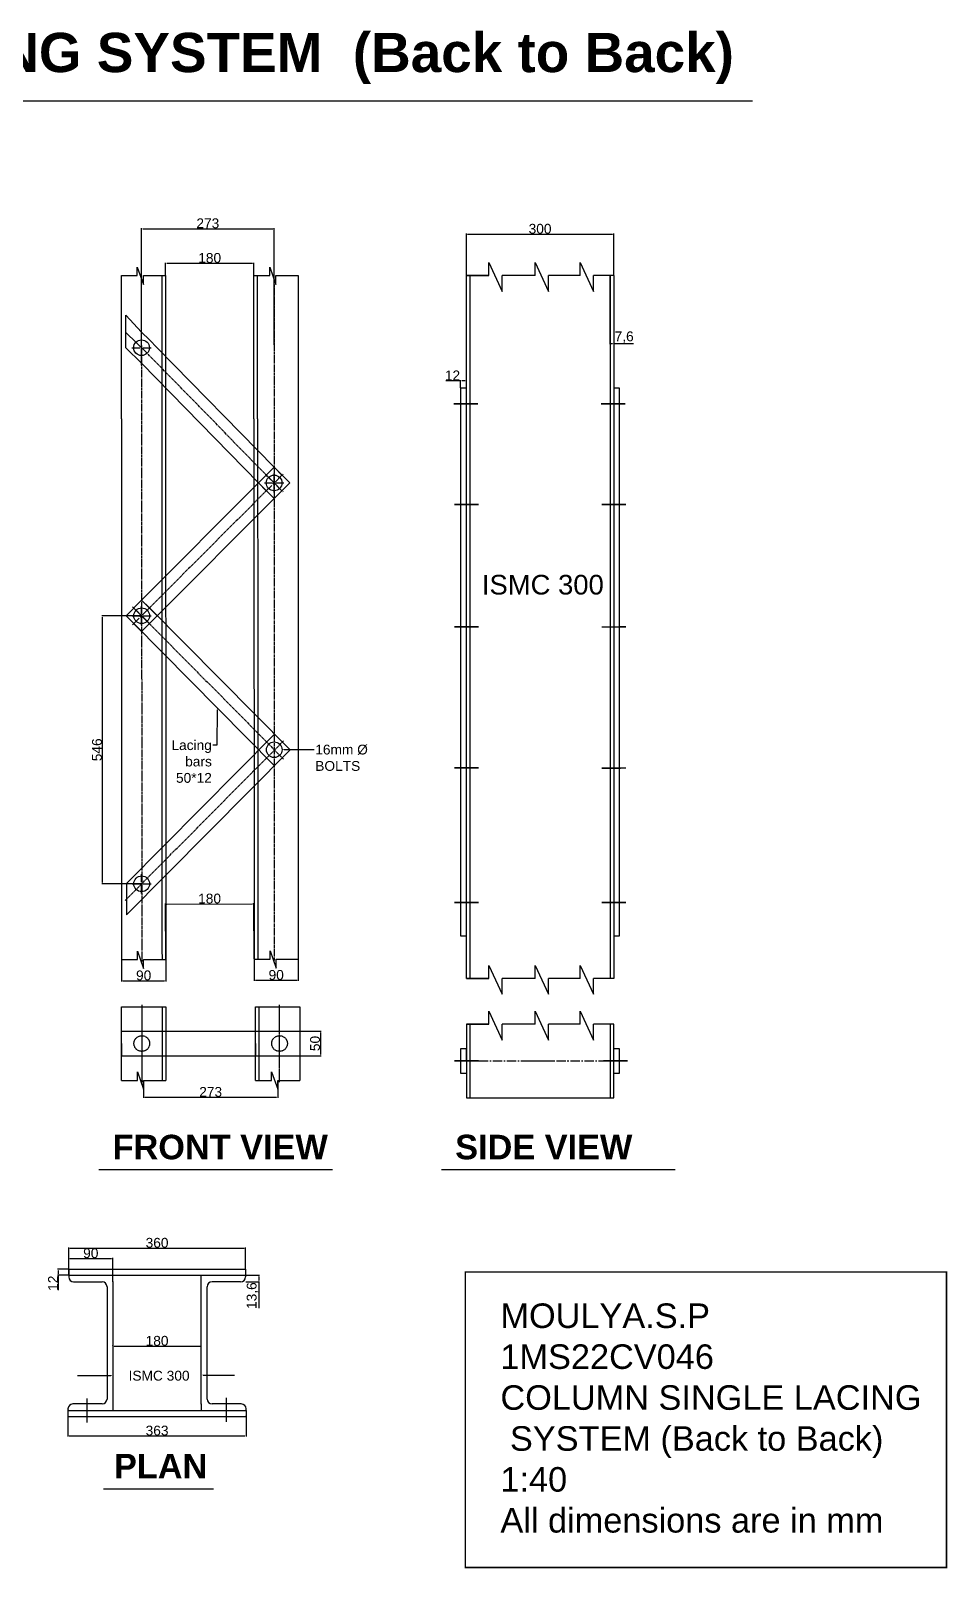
# Model space of a CAD drawing. Header units: millimetres. Extents: x 8616 to 52725, y 6697 to 10698.
# Drawn here: x 30218 to 32084, y 7444 to 10576 of the extents above; entities that cross this region are included whole.
import ezdxf
from ezdxf import colors
from ezdxf.entities.mleader import LeaderData, LeaderLine
from ezdxf.math import Vec2, Vec3

# ---------------------------------------------------------------- set-up
doc = ezdxf.new("R2010")
doc.units = ezdxf.units.MM
doc.linetypes.add('ACAD_ISO02W100', pattern=[15, 12, -3])
doc.linetypes.add('CENTER2', pattern=[28.575, 19.05, -3.175, 3.175, -3.175])
doc.layers.add('BEAM', color=255, linetype='Continuous')
doc.styles.get("Standard").update_dxf_attribs({"font": 'arial.ttf'})
doc.dimstyles.new('ISO-25', dxfattribs={"dimtxt": 20, "dimasz": 2.5, "dimexe": 1.25, "dimexo": 0.625, "dimtad": 1, "dimtxsty": 'Standard', "dimcen": 2.5, "dimadec": 0, "dimazin": 0, "dimtfac": 1, "dimtmove": 0, "dimatfit": 3, "dimfxl": 1, "dimarcsym": 0})

# ---------------------------------------------------------------- blocks, each defined once
blk = doc.blocks.new('*D136')
at = {"color": 0, "lineweight": -2, "ltscale": 0.2, "transparency": 16777216}
for p, q in [((30294.8, 8042), (30294.8, 8076.4)), ((30297.3, 8075.2), (30382.3, 8075.2)), ((30384.8, 8042), (30384.8, 8076.4))]:
    blk.add_line(p, q, dxfattribs=at)
at = {"color": 0, "ltscale": 0.2, "transparency": 16777216}
for points in [[(30297.3, 8075.6), (30297.3, 8074.8), (30294.8, 8075.2)], [(30382.3, 8075.6), (30382.3, 8074.8), (30384.8, 8075.2)]]:
    blk.add_solid(points, dxfattribs=at)
at = {"layer": 'Defpoints', "color": 0, "ltscale": 0.2, "transparency": 16777216}
for p in [(30384.8, 8075.2), (30294.8, 8041.4), (30384.8, 8041.4)]:
    blk.add_point(p, dxfattribs=at)
at = {"color": 0, "ltscale": 0.2, "transparency": 16777216, "insert": (30339.8, 8086), "char_height": 20, "attachment_point": 5}
blk.add_mtext('90', dxfattribs=at)
blk = doc.blocks.new('*D137')
at = {"color": 0, "lineweight": -2, "ltscale": 0.2, "transparency": 16777216}
for p, q in [((30384.8, 7897.2), (30384.8, 7897.9)), ((30387.3, 7896.6), (30562.3, 7896.6)), ((30564.8, 7897.2), (30564.8, 7897.9))]:
    blk.add_line(p, q, dxfattribs=at)
at = {"color": 0, "ltscale": 0.2, "transparency": 16777216}
for points in [[(30387.3, 7897), (30387.3, 7896.2), (30384.8, 7896.6)], [(30562.3, 7897), (30562.3, 7896.2), (30564.8, 7896.6)]]:
    blk.add_solid(points, dxfattribs=at)
at = {"layer": 'Defpoints', "color": 0, "ltscale": 0.2, "transparency": 16777216}
for p in [(30384.8, 7896.6), (30564.8, 7896.6), (30564.8, 7896.6)]:
    blk.add_point(p, dxfattribs=at)
at = {"color": 0, "ltscale": 0.2, "transparency": 16777216, "insert": (30474.8, 7907.5), "char_height": 20, "attachment_point": 5}
blk.add_mtext('180', dxfattribs=at)
blk = doc.blocks.new('*D134')
at = {"color": 0, "lineweight": -2, "ltscale": 0.2, "transparency": 16777216}
for p, q in [((30294.2, 8053.4), (30272.3, 8053.4)), ((30273.6, 8050.9), (30273.6, 8043.9)), ((30294.2, 8041.4), (30272.3, 8041.4)), ((30273.6, 8041.4), (30273.6, 8011.1))]:
    blk.add_line(p, q, dxfattribs=at)
at = {"color": 0, "ltscale": 0.2, "transparency": 16777216}
for points in [[(30273.1, 8050.9), (30274, 8050.9), (30273.6, 8053.4)], [(30273.1, 8043.9), (30274, 8043.9), (30273.6, 8041.4)]]:
    blk.add_solid(points, dxfattribs=at)
at = {"layer": 'Defpoints', "color": 0, "ltscale": 0.2, "transparency": 16777216}
for p in [(30294.8, 8053.4), (30273.6, 8041.4), (30294.8, 8041.4)]:
    blk.add_point(p, dxfattribs=at)
at = {"color": 0, "ltscale": 0.2, "transparency": 16777216, "insert": (30262.9, 8025), "char_height": 20, "attachment_point": 5, "rotation": 90}
blk.add_mtext('12', dxfattribs=at)
blk = doc.blocks.new('*D135')
at = {"color": 0, "lineweight": -2, "ltscale": 0.2, "transparency": 16777216}
for p, q in [((30655.5, 8041.4), (30683.2, 8041.4)), ((30655.5, 8027.8), (30683.2, 8027.8)), ((30682, 8038.9), (30682, 8030.3)), ((30682, 8027.8), (30682, 7974))]:
    blk.add_line(p, q, dxfattribs=at)
at = {"color": 0, "ltscale": 0.2, "transparency": 16777216}
for points in [[(30681.5, 8038.9), (30682.4, 8038.9), (30682, 8041.4)], [(30681.5, 8030.3), (30682.4, 8030.3), (30682, 8027.8)]]:
    blk.add_solid(points, dxfattribs=at)
at = {"layer": 'Defpoints', "color": 0, "ltscale": 0.2, "transparency": 16777216}
for p in [(30654.8, 8041.4), (30654.8, 8027.8), (30682, 8027.8)]:
    blk.add_point(p, dxfattribs=at)
at = {"color": 0, "ltscale": 0.2, "transparency": 16777216, "insert": (30669.3, 7999.7), "char_height": 20, "attachment_point": 5, "rotation": 90}
blk.add_mtext('13,6', dxfattribs=at)
blk = doc.blocks.new('*D138')
at = {"color": 0, "lineweight": -2, "ltscale": 0.2, "transparency": 16777216}
for p, q in [((30293.3, 7752.8), (30293.3, 7712.6)), ((30656.3, 7752.8), (30656.3, 7712.6)), ((30295.8, 7713.8), (30653.8, 7713.8))]:
    blk.add_line(p, q, dxfattribs=at)
at = {"color": 0, "ltscale": 0.2, "transparency": 16777216}
for points in [[(30295.8, 7714.3), (30295.8, 7713.4), (30293.3, 7713.8)], [(30653.8, 7714.3), (30653.8, 7713.4), (30656.3, 7713.8)]]:
    blk.add_solid(points, dxfattribs=at)
at = {"layer": 'Defpoints', "color": 0, "ltscale": 0.2, "transparency": 16777216}
for p in [(30293.3, 7753.4), (30656.3, 7753.4), (30656.3, 7713.8)]:
    blk.add_point(p, dxfattribs=at)
at = {"color": 0, "ltscale": 0.2, "transparency": 16777216, "insert": (30474.8, 7724.7), "char_height": 20, "attachment_point": 5}
blk.add_mtext('363', dxfattribs=at)
blk = doc.blocks.new('*D139')
at = {"color": 0, "lineweight": -2, "ltscale": 0.2, "transparency": 16777216}
for p, q in [((30294.8, 8054), (30294.8, 8097.6)), ((30297.3, 8096.4), (30652.3, 8096.4)), ((30654.8, 8054), (30654.8, 8097.6))]:
    blk.add_line(p, q, dxfattribs=at)
at = {"color": 0, "ltscale": 0.2, "transparency": 16777216}
for points in [[(30297.3, 8096.8), (30297.3, 8096), (30294.8, 8096.4)], [(30652.3, 8096.8), (30652.3, 8096), (30654.8, 8096.4)]]:
    blk.add_solid(points, dxfattribs=at)
at = {"layer": 'Defpoints', "color": 0, "ltscale": 0.2, "transparency": 16777216}
for p in [(30654.8, 8096.4), (30294.8, 8053.4), (30654.8, 8053.4)]:
    blk.add_point(p, dxfattribs=at)
at = {"color": 0, "ltscale": 0.2, "transparency": 16777216, "insert": (30474.8, 8107.2), "char_height": 20, "attachment_point": 5}
blk.add_mtext('360', dxfattribs=at)
blk = doc.blocks.new('*U154')
at = {"color": 0, "linetype": 'CENTER2', "ltscale": 0.3, "transparency": 16777216}
blk.add_line((-0.2, 627.4), (0.2, -627.4), dxfattribs=at)
blk = doc.blocks.new('*D160')
at = {"color": 0, "lineweight": -2, "ltscale": 0.2, "transparency": 16777216}
for p, q in [((30402.5, 8683.6), (30402.5, 8639.8)), ((30492.5, 8683.6), (30492.5, 8639.9)), ((30405, 8641.1), (30490, 8641.1))]:
    blk.add_line(p, q, dxfattribs=at)
at = {"color": 0, "ltscale": 0.2, "transparency": 16777216}
for points in [[(30405, 8641.5), (30405, 8640.7), (30402.5, 8641.1)], [(30490, 8641.5), (30490, 8640.7), (30492.5, 8641.1)]]:
    blk.add_solid(points, dxfattribs=at)
at = {"layer": 'Defpoints', "color": 0, "ltscale": 0.2, "transparency": 16777216}
for p in [(30402.5, 8684.2), (30492.5, 8684.2), (30492.5, 8641.1)]:
    blk.add_point(p, dxfattribs=at)
at = {"color": 0, "ltscale": 0.2, "transparency": 16777216, "insert": (30447.5, 8651.9), "char_height": 20, "attachment_point": 5, "rotation": 0.0221}
blk.add_mtext('90', dxfattribs=at)
blk = doc.blocks.new('*U155')
at = {"color": 0, "linetype": 'CENTER2', "ltscale": 0.3, "transparency": 16777216}
blk.add_line((-0.3, 751.1), (0.2, -626.9), dxfattribs=at)
blk = doc.blocks.new('*D161')
at = {"color": 0, "lineweight": -2, "ltscale": 0.2, "transparency": 16777216}
for p, q in [((30672.5, 8684.5), (30672.5, 8640.7)), ((30762.5, 8684.5), (30762.5, 8640.8)), ((30675, 8642), (30760, 8642))]:
    blk.add_line(p, q, dxfattribs=at)
at = {"color": 0, "ltscale": 0.2, "transparency": 16777216}
for points in [[(30675, 8642.4), (30675, 8641.6), (30672.5, 8642)], [(30760, 8642.4), (30760, 8641.6), (30762.5, 8642)]]:
    blk.add_solid(points, dxfattribs=at)
at = {"layer": 'Defpoints', "color": 0, "ltscale": 0.2, "transparency": 16777216}
for p in [(30672.5, 8685.1), (30762.5, 8685.1), (30762.5, 8642)]:
    blk.add_point(p, dxfattribs=at)
at = {"color": 0, "ltscale": 0.2, "transparency": 16777216, "insert": (30717.5, 8652.8), "char_height": 20, "attachment_point": 5, "rotation": 0.0221}
blk.add_mtext('90', dxfattribs=at)
blk = doc.blocks.new('*D158')
at = {"color": 0, "linetype": 'ACAD_ISO02W100', "lineweight": -2, "ltscale": 0.2, "transparency": 16777216}
for p, q in [((30447.5, 8437.6), (30447.5, 8402.5)), ((30720.5, 8437.6), (30720.5, 8402.5)), ((30450, 8403.7), (30718, 8403.7))]:
    blk.add_line(p, q, dxfattribs=at)
at = {"color": 0, "linetype": 'ACAD_ISO02W100', "ltscale": 0.2, "transparency": 16777216}
for points in [[(30450, 8404.2), (30450, 8403.3), (30447.5, 8403.7)], [(30718, 8404.2), (30718, 8403.3), (30720.5, 8403.7)]]:
    blk.add_solid(points, dxfattribs=at)
at = {"layer": 'Defpoints', "color": 0, "linetype": 'ACAD_ISO02W100', "ltscale": 0.2, "transparency": 16777216}
for p in [(30447.5, 8438.3), (30720.5, 8438.3), (30720.5, 8403.7)]:
    blk.add_point(p, dxfattribs=at)
at = {"color": 0, "linetype": 'ACAD_ISO02W100', "ltscale": 0.2, "transparency": 16777216, "insert": (30584, 8414.6), "char_height": 20, "attachment_point": 5}
blk.add_mtext('273', dxfattribs=at)
blk = doc.blocks.new('*U150')
at = {"color": 0, "linetype": 'CENTER2', "ltscale": 0.2, "transparency": 16777216}
blk.add_line((0, 78.5), (0, -78.5), dxfattribs=at)
blk = doc.blocks.new('*U151')
at = {"color": 0, "linetype": 'CENTER2', "ltscale": 0.2, "transparency": 16777216}
blk.add_line((0, -78.5), (0, 78.5), dxfattribs=at)
blk = doc.blocks.new('*D159')
at = {"color": 0, "lineweight": -2, "ltscale": 0.2, "transparency": 16777216}
for p, q in [((30766.1, 8538.3), (30808.8, 8538.3)), ((30807.6, 8535.8), (30807.6, 8490.8)), ((30766.1, 8488.3), (30808.8, 8488.3))]:
    blk.add_line(p, q, dxfattribs=at)
at = {"color": 0, "ltscale": 0.2, "transparency": 16777216}
for points in [[(30807.1, 8535.8), (30808, 8535.8), (30807.6, 8538.3)], [(30807.1, 8490.8), (30808, 8490.8), (30807.6, 8488.3)]]:
    blk.add_solid(points, dxfattribs=at)
at = {"layer": 'Defpoints', "color": 0, "ltscale": 0.2, "transparency": 16777216}
for p in [(30765.5, 8538.3), (30765.5, 8488.3), (30807.6, 8488.3)]:
    blk.add_point(p, dxfattribs=at)
at = {"color": 0, "ltscale": 0.2, "transparency": 16777216, "insert": (30796.7, 8513.3), "char_height": 20, "attachment_point": 5, "rotation": 90}
blk.add_mtext('50', dxfattribs=at)
blk = doc.blocks.new('*U152')
at = {"color": 0, "linetype": 'CENTER2', "transparency": 16777216}
for p, q in [((-19.5, 0), (-3.2, 0)), ((0, 3.2), (0, 19.5)), ((3.2, 0), (19.5, 0)), ((0, -19.5), (0, -3.2))]:
    blk.add_line(p, q, dxfattribs=at)
at = {"color": 0, "linetype": 'Continuous', "transparency": 16777216}
for p, q in [((-1.6, 0), (1.6, 0)), ((0, -1.6), (0, 1.6))]:
    blk.add_line(p, q, dxfattribs=at)
blk = doc.blocks.new('*U153')
at = {"color": 0, "linetype": 'CENTER2', "transparency": 16777216}
for p, q in [((-19.5, 0), (-3.2, 0)), ((0, 3.2), (0, 19.5)), ((3.2, 0), (19.5, 0)), ((0, -19.5), (0, -3.2))]:
    blk.add_line(p, q, dxfattribs=at)
at = {"color": 0, "linetype": 'Continuous', "transparency": 16777216}
for p, q in [((-1.6, 0), (1.6, 0)), ((0, -1.6), (0, 1.6))]:
    blk.add_line(p, q, dxfattribs=at)
blk = doc.blocks.new('*U156')
at = {"color": 0, "linetype": 'CENTER2', "ltscale": 0.3, "transparency": 16777216}
blk.add_line((-145.7, 147.2), (145.7, -147.2), dxfattribs=at)
blk = doc.blocks.new('*U157')
at = {"color": 0, "linetype": 'CENTER2', "ltscale": 0.3, "transparency": 16777216}
blk.add_line((-161.2, -162.5), (161.2, 162.5), dxfattribs=at)
blk = doc.blocks.new('*D162')
at = {"color": 0, "lineweight": -2, "ltscale": 0.2, "transparency": 16777216}
for p, q in [((30442.8, 9384.6), (30362, 9384.6)), ((30363.3, 9382.1), (30363.3, 8841.1)), ((30442.8, 8838.6), (30362, 8838.6))]:
    blk.add_line(p, q, dxfattribs=at)
at = {"color": 0, "ltscale": 0.2, "transparency": 16777216}
for points in [[(30362.8, 9382.1), (30363.7, 9382.1), (30363.3, 9384.6)], [(30362.8, 8841.1), (30363.7, 8841.1), (30363.3, 8838.6)]]:
    blk.add_solid(points, dxfattribs=at)
at = {"layer": 'Defpoints', "color": 0, "ltscale": 0.2, "transparency": 16777216}
for p in [(30443.4, 9384.6), (30363.3, 8838.6), (30443.4, 8838.6)]:
    blk.add_point(p, dxfattribs=at)
at = {"color": 0, "ltscale": 0.2, "transparency": 16777216, "insert": (30352.4, 9111.6), "char_height": 20, "attachment_point": 5, "rotation": 90}
blk.add_mtext('546', dxfattribs=at)
blk = doc.blocks.new('*D163')
at = {"color": 0, "lineweight": -2, "ltscale": 0.2, "transparency": 16777216}
for p, q in [((30492.5, 8684.8), (30491.9, 8798.3)), ((30494.4, 8797.1), (30669.4, 8798)), ((30672.5, 8685.7), (30671.9, 8799.2))]:
    blk.add_line(p, q, dxfattribs=at)
at = {"color": 0, "ltscale": 0.2, "transparency": 16777216}
for points in [[(30494.4, 8797.5), (30494.4, 8796.7), (30491.9, 8797.1)], [(30669.4, 8798.4), (30669.4, 8797.6), (30671.9, 8798)]]:
    blk.add_solid(points, dxfattribs=at)
at = {"layer": 'Defpoints', "color": 0, "ltscale": 0.2, "transparency": 16777216}
for p in [(30671.9, 8798), (30492.5, 8684.2), (30672.5, 8685.1)]:
    blk.add_point(p, dxfattribs=at)
at = {"color": 0, "ltscale": 0.2, "transparency": 16777216, "insert": (30581.8, 8808.4), "char_height": 20, "attachment_point": 5, "rotation": 0.2866}
blk.add_mtext('180', dxfattribs=at)
blk = doc.blocks.new('*U164')
at = {"color": 0, "linetype": 'CENTER2', "transparency": 16777216}
blk.add_line((-18.4, 18.4), (18.4, -18.4), dxfattribs=at)
blk = doc.blocks.new('*U165')
at = {"color": 0, "linetype": 'CENTER2', "transparency": 16777216}
blk.add_line((-18.4, -18.4), (18.4, 18.4), dxfattribs=at)
blk = doc.blocks.new('*U166')
at = {"color": 0, "linetype": 'CENTER2', "transparency": 16777216}
for p, q in [((-19.5, 0), (-3.2, 0)), ((0, 3.2), (0, 19.5)), ((3.2, 0), (19.5, 0)), ((0, -19.5), (0, -3.2))]:
    blk.add_line(p, q, dxfattribs=at)
at = {"color": 0, "linetype": 'Continuous', "transparency": 16777216}
for p, q in [((-1.6, 0), (1.6, 0)), ((0, -1.6), (0, 1.6))]:
    blk.add_line(p, q, dxfattribs=at)
blk = doc.blocks.new('*U167')
at = {"color": 0, "linetype": 'CENTER2', "transparency": 16777216}
blk.add_line((-18.4, 18.4), (18.4, -18.4), dxfattribs=at)
blk = doc.blocks.new('*U168')
at = {"color": 0, "linetype": 'CENTER2', "transparency": 16777216}
blk.add_line((-18.4, -18.4), (18.4, 18.4), dxfattribs=at)
blk = doc.blocks.new('*U169')
at = {"color": 0, "linetype": 'CENTER2', "transparency": 16777216}
for p, q in [((-19.5, 0), (-3.2, 0)), ((0, 3.2), (0, 19.5)), ((3.2, 0), (19.5, 0)), ((0, -19.5), (0, -3.2))]:
    blk.add_line(p, q, dxfattribs=at)
at = {"color": 0, "linetype": 'Continuous', "transparency": 16777216}
for p, q in [((-1.6, 0), (1.6, 0)), ((0, -1.6), (0, 1.6))]:
    blk.add_line(p, q, dxfattribs=at)
blk = doc.blocks.new('*U170')
at = {"color": 0, "linetype": 'CENTER2', "transparency": 16777216}
blk.add_line((0, -19.4), (0, 19.4), dxfattribs=at)
blk = doc.blocks.new('*U171')
at = {"color": 0, "linetype": 'CENTER2', "ltscale": 0.3, "transparency": 16777216}
blk.add_line((121.5, 121.8), (-121.5, -121.8), dxfattribs=at)
blk = doc.blocks.new('*U172')
at = {"color": 0, "linetype": 'CENTER2', "ltscale": 0.3, "transparency": 16777216}
blk.add_line((121.7, -124.4), (-121.7, 124.4), dxfattribs=at)
blk = doc.blocks.new('*D173')
at = {"color": 0, "lineweight": -2, "ltscale": 0.2, "transparency": 16777216}
for p, q in [((30492, 10078.4), (30492, 10103.9)), ((30494.5, 10102.6), (30669.5, 10102.6)), ((30672, 10078.4), (30672, 10103.9))]:
    blk.add_line(p, q, dxfattribs=at)
at = {"color": 0, "ltscale": 0.2, "transparency": 16777216}
for points in [[(30494.5, 10103), (30494.5, 10102.2), (30492, 10102.6)], [(30669.5, 10103), (30669.5, 10102.2), (30672, 10102.6)]]:
    blk.add_solid(points, dxfattribs=at)
at = {"layer": 'Defpoints', "color": 0, "ltscale": 0.2, "transparency": 16777216}
for p in [(30672, 10102.6), (30492, 10077.8), (30672, 10077.8)]:
    blk.add_point(p, dxfattribs=at)
at = {"color": 0, "ltscale": 0.2, "transparency": 16777216, "insert": (30582, 10113.4), "char_height": 20, "attachment_point": 5}
blk.add_mtext('180', dxfattribs=at)
blk = doc.blocks.new('*D174')
at = {"color": 0, "lineweight": -2, "ltscale": 0.2, "transparency": 16777216}
for p, q in [((30443.2, 9936.1), (30443.2, 10174.4)), ((30445.7, 10173.1), (30710.7, 10173.1)), ((30713.2, 9936.2), (30713.2, 10174.4))]:
    blk.add_line(p, q, dxfattribs=at)
at = {"color": 0, "ltscale": 0.2, "transparency": 16777216}
for points in [[(30445.7, 10173.5), (30445.7, 10172.7), (30443.2, 10173.1)], [(30710.7, 10173.5), (30710.7, 10172.7), (30713.2, 10173.1)]]:
    blk.add_solid(points, dxfattribs=at)
at = {"layer": 'Defpoints', "color": 0, "ltscale": 0.2, "transparency": 16777216}
for p in [(30713.2, 10173.1), (30443.2, 9935.4), (30713.2, 9935.5)]:
    blk.add_point(p, dxfattribs=at)
at = {"color": 0, "ltscale": 0.2, "transparency": 16777216, "insert": (30578.2, 10184), "char_height": 20, "attachment_point": 5}
blk.add_mtext('273', dxfattribs=at)
blk = doc.blocks.new('*U176')
at = {"color": 0, "linetype": 'CENTER2', "transparency": 16777216}
blk.add_line((-89.9, 0), (89.9, 0), dxfattribs=at)
blk = doc.blocks.new('*U177')
at = {"color": 0, "linetype": 'CENTER2', "transparency": 16777216}
blk.add_line((-88.7, 0), (88.7, 0), dxfattribs=at)
blk = doc.blocks.new('*D178')
at = {"color": 0, "lineweight": -2, "ltscale": 0.2, "transparency": 16777216}
for p, q in [((31105, 10078.4), (31105, 10163.2)), ((31107.5, 10162), (31402.5, 10162)), ((31405, 10078.4), (31405, 10163.2))]:
    blk.add_line(p, q, dxfattribs=at)
at = {"color": 0, "ltscale": 0.2, "transparency": 16777216}
for points in [[(31107.5, 10162.4), (31107.5, 10161.5), (31105, 10162)], [(31402.5, 10162.4), (31402.5, 10161.5), (31405, 10162)]]:
    blk.add_solid(points, dxfattribs=at)
at = {"layer": 'Defpoints', "color": 0, "ltscale": 0.2, "transparency": 16777216}
for p in [(31405, 10162), (31105, 10077.8), (31405, 10077.8)]:
    blk.add_point(p, dxfattribs=at)
at = {"color": 0, "ltscale": 0.2, "transparency": 16777216, "insert": (31255, 10172.8), "char_height": 20, "attachment_point": 5}
blk.add_mtext('300', dxfattribs=at)
blk = doc.blocks.new('*D179')
at = {"color": 0, "lineweight": -2, "ltscale": 0.2, "transparency": 16777216}
for p, q in [((31093, 9863.5), (31062.7, 9863.5)), ((31093, 9848.6), (31093, 9864.8)), ((31102.5, 9863.5), (31095.5, 9863.5)), ((31105, 9848.6), (31105, 9864.8))]:
    blk.add_line(p, q, dxfattribs=at)
at = {"color": 0, "ltscale": 0.2, "transparency": 16777216}
for points in [[(31095.5, 9863.9), (31095.5, 9863.1), (31093, 9863.5)], [(31102.5, 9863.9), (31102.5, 9863.1), (31105, 9863.5)]]:
    blk.add_solid(points, dxfattribs=at)
at = {"layer": 'Defpoints', "color": 0, "ltscale": 0.2, "transparency": 16777216}
for p in [(31093, 9863.5), (31093, 9847.9), (31105, 9847.9)]:
    blk.add_point(p, dxfattribs=at)
at = {"color": 0, "ltscale": 0.2, "transparency": 16777216, "insert": (31076.6, 9874.2), "char_height": 20, "attachment_point": 5}
blk.add_mtext('12', dxfattribs=at)
blk = doc.blocks.new('*D180')
at = {"color": 0, "lineweight": -2, "ltscale": 0.2, "transparency": 16777216}
for p, q in [((31397.4, 10077.2), (31397.4, 9938)), ((31405, 10077.2), (31405, 9938)), ((31399.9, 9939.2), (31402.5, 9939.2)), ((31405, 9939.2), (31445, 9939.2))]:
    blk.add_line(p, q, dxfattribs=at)
at = {"color": 0, "ltscale": 0.2, "transparency": 16777216}
for points in [[(31399.9, 9939.6), (31399.9, 9938.8), (31397.4, 9939.2)], [(31402.5, 9939.6), (31402.5, 9938.8), (31405, 9939.2)]]:
    blk.add_solid(points, dxfattribs=at)
at = {"layer": 'Defpoints', "color": 0, "ltscale": 0.2, "transparency": 16777216}
for p in [(31397.4, 10077.8), (31405, 10077.8), (31405, 9939.2)]:
    blk.add_point(p, dxfattribs=at)
at = {"color": 0, "ltscale": 0.2, "transparency": 16777216, "insert": (31426.3, 9951.9), "char_height": 20, "attachment_point": 5}
blk.add_mtext('7,6', dxfattribs=at)

msp = doc.modelspace()

# ---------------------------------------------------------------- linework, layer by layer
at = {"ltscale": 0.8}
msp.add_line((28857.644, 10433.629), (30912.63, 10433.629), dxfattribs=at)
at = {"ltscale": 0.2}
for p, q in [((30912.63, 10433.629), (31687.873, 10433.629)), ((30434.485, 10077.784), (30434.485, 10094.888)), ((30434.485, 10094.888), (30447.037, 10059.592)), ((30704.485, 10077.784), (30704.485, 10094.888)), ((30704.485, 10094.888), (30717.037, 10059.592)), ((30402.037, 9786.103), (30402.037, 10077.784)), ((30443.195, 9896.27), (30443.195, 10066.938)), ((30447.037, 10074.284), (30447.037, 10077.784)), ((30447.037, 10077.784), (30447.037, 10077.784)), ((30447.037, 10077.784), (30492.037, 10077.784)), ((30447.037, 10059.592), (30447.037, 10074.284)), ((30491.925, 10077.784), (30492.462, 8684.192)), ((30672.037, 9786.103), (30672.037, 10077.784)), ((30717.037, 10074.284), (30717.037, 10077.784)), ((30717.037, 10077.784), (30717.037, 10077.784)), ((30717.037, 10077.784), (30762.037, 10077.784)), ((30717.037, 10059.592), (30717.037, 10074.284)), ((30761.925, 10077.784), (30762.462, 8685.092)), ((31105.037, 8646.009), (31105.037, 10077.784)), ((31405.037, 10077.784), (31405.037, 8646.009)), ((30411.375, 9930.67), (30411.375, 9996.922)), ((30411.375, 9996.922), (30443.18, 9962.475)), ((30411.375, 9961.723), (30454.45, 9919.298)), ((30459.186, 9946.498), (30443.183, 9962.667)), ((30411.375, 9930.67), (30443.195, 9898.85)), ((30459.186, 9946.498), (30475.015, 9930.67)), ((30713.276, 9687.006), (30475.015, 9930.67)), ((30682.088, 9654.736), (30443.195, 9898.85)), ((31105.037, 9847.938), (31093.037, 9847.938)), ((31093.037, 9847.938), (31093.037, 8732.682)), ((31417.037, 9847.938), (31405.037, 9847.938)), ((31417.037, 8732.682), (31417.037, 9847.938)), ((31417.037, 9847.938), (31417.037, 9847.938)), ((30402.037, 9786.103), (30402.462, 8684.192)), ((30672.037, 9786.103), (30672.462, 8685.092)), ((30729.279, 9671.026), (30713.275, 9687.195)), ((30443.38, 9416.63), (30681.468, 9655.198)), ((30697.296, 9639.37), (30682.088, 9654.736)), ((30713.288, 9655.198), (30702.032, 9666.57)), ((30713.288, 9655.198), (30724.543, 9643.826)), ((30475.13, 9384.551), (30713.3, 9623.391)), ((30443.392, 9384.633), (30432.137, 9396.004)), ((30459.384, 9400.46), (30443.38, 9416.63)), ((30459.384, 9400.46), (30745.697, 9111.188)), ((30427.401, 9368.805), (30412.192, 9384.17)), ((30427.401, 9368.805), (30714.002, 9079.241)), ((30443.392, 9384.633), (30454.648, 9373.261)), ((30412.403, 8839.132), (30714.039, 9143.173)), ((30412.427, 8775.263), (30745.697, 9111.188)), ((30412.403, 8839.132), (30412.403, 8775.263)), ((30443.392, 8838.422), (30443.603, 8838.634)), ((30443.603, 8838.633), (30443.392, 8838.422)), ((31093.037, 8732.682), (31105.037, 8732.682)), ((31405.037, 8732.682), (31417.037, 8732.682)), ((30434.91, 8684.192), (30434.91, 8701.295)), ((30434.91, 8701.295), (30447.462, 8665.999)), ((30447.462, 8680.692), (30447.462, 8684.192)), ((30447.462, 8684.192), (30447.462, 8684.192)), ((30447.462, 8684.192), (30492.462, 8684.192)), ((30447.462, 8665.999), (30447.462, 8680.692)), ((30704.91, 8685.092), (30704.91, 8702.195)), ((30704.91, 8702.195), (30717.462, 8666.9)), ((30717.462, 8681.592), (30717.462, 8685.092)), ((30717.462, 8685.092), (30717.462, 8685.092)), ((30717.462, 8685.092), (30762.462, 8685.092)), ((30717.462, 8666.9), (30717.462, 8681.592)), ((30402.479, 8588.256), (30492.479, 8588.256)), ((30402.479, 8438.256), (30402.479, 8588.256)), ((30492.479, 8588.256), (30492.479, 8438.256)), ((30675.479, 8588.256), (30765.479, 8588.256)), ((30675.479, 8438.256), (30675.479, 8588.256)), ((30765.479, 8588.256), (30765.479, 8438.256)), ((31105.037, 8552.69), (31105.037, 8402.69)), ((31405.037, 8402.69), (31405.037, 8552.69)), ((30402.479, 8513.256), (30402.479, 8538.256)), ((30402.479, 8538.256), (30765.479, 8538.256)), ((30675.479, 8513.256), (30675.479, 8538.256)), ((30402.479, 8513.256), (30402.479, 8488.256)), ((30402.479, 8488.256), (30765.479, 8488.256)), ((30675.479, 8513.256), (30675.479, 8488.256)), ((31105.037, 8502.69), (31093.037, 8502.69)), ((31093.037, 8502.69), (31093.037, 8452.69)), ((31105.037, 8477.69), (31105.037, 8502.69)), ((31417.037, 8502.69), (31405.037, 8502.69)), ((31417.037, 8452.69), (31417.037, 8502.69)), ((30434.927, 8438.256), (30434.927, 8455.359)), ((30434.927, 8455.359), (30447.479, 8420.064)), ((30447.479, 8434.756), (30447.479, 8438.256)), ((30447.479, 8438.256), (30447.479, 8438.256)), ((30447.479, 8438.256), (30492.479, 8438.256)), ((30447.479, 8420.064), (30447.479, 8434.756)), ((30707.927, 8438.256), (30707.927, 8455.359)), ((30707.927, 8455.359), (30720.479, 8420.064)), ((30720.479, 8434.756), (30720.479, 8438.256)), ((30720.479, 8438.256), (30765.479, 8438.256)), ((30720.479, 8420.064), (30720.479, 8434.756)), ((31093.037, 8452.69), (31105.037, 8452.69)), ((31405.037, 8452.69), (31417.037, 8452.69)), ((31105.037, 8402.69), (31405.037, 8402.69)), ((30356.333, 8256.806), (30832.094, 8256.806)), ((31054.207, 8256.806), (31529.968, 8256.806)), ((30294.833, 8053.424), (30654.833, 8053.424)), ((30294.833, 8053.424), (30294.833, 8041.424)), ((30654.833, 8053.424), (30654.833, 8041.424)), ((30294.833, 8041.424), (30654.833, 8041.424)), ((30294.833, 8041.424), (30294.833, 8037.824)), ((30304.833, 8027.824), (30362.833, 8027.824)), ((30384.833, 8027.824), (30384.833, 8041.424)), ((30384.833, 8028.449), (30384.833, 8027.824)), ((30384.833, 8027.824), (30384.833, 7765.424)), ((30564.833, 7779.024), (30564.833, 8041.424)), ((30644.833, 8027.824), (30586.833, 8027.824)), ((30654.833, 8041.424), (30654.833, 8037.824)), ((30372.833, 8017.824), (30372.833, 7789.024)), ((30576.833, 7789.024), (30576.833, 8017.824)), ((30293.333, 7769.024), (30293.333, 7765.424)), ((30362.833, 7779.024), (30303.333, 7779.024)), ((30564.833, 7778.399), (30564.833, 7779.024)), ((30564.833, 7779.024), (30564.833, 7765.424)), ((30646.333, 7779.024), (30586.833, 7779.024)), ((30656.333, 7765.424), (30656.333, 7769.024)), ((30294.833, 7765.424), (30293.333, 7765.424)), ((30293.333, 7765.424), (30293.333, 7753.424)), ((30293.333, 7753.424), (30294.833, 7753.424)), ((30294.833, 7765.424), (30654.833, 7765.424)), ((30294.833, 7753.424), (30654.833, 7753.424)), ((30654.833, 7765.424), (30656.333, 7765.424)), ((30656.333, 7753.424), (30654.833, 7753.424)), ((30656.333, 7765.424), (30656.333, 7753.424)), ((30365.648, 7606.295), (30590.081, 7606.295))]:
    msp.add_line(p, q, dxfattribs=at)
for p, q in [((31150.638, 10077.784), (31150.638, 10103.975)), ((31150.638, 10103.975), (31177.731, 10045.347)), ((31245.136, 10077.784), (31245.136, 10103.975)), ((31245.136, 10103.975), (31272.229, 10045.347)), ((31336.991, 10077.784), (31336.991, 10103.975)), ((31336.991, 10103.975), (31364.084, 10045.347)), ((31150.638, 10077.784), (31105.037, 10077.784)), ((31105.037, 10077.784), (31150.638, 10077.784)), ((31245.136, 10077.784), (31177.731, 10077.784)), ((31177.731, 10045.347), (31177.731, 10077.784)), ((31336.991, 10077.784), (31272.229, 10077.784)), ((31272.229, 10045.347), (31272.229, 10077.784)), ((31405.037, 10077.784), (31364.084, 10077.784)), ((31364.084, 10045.347), (31364.084, 10077.784)), ((31150.638, 8646.009), (31105.037, 8646.009)), ((31105.037, 8646.009), (31150.638, 8646.009)), ((31150.638, 8646.009), (31150.638, 8672.199)), ((31150.638, 8672.199), (31177.731, 8613.571)), ((31245.136, 8646.009), (31177.731, 8646.009)), ((31177.731, 8613.571), (31177.731, 8646.009)), ((31245.136, 8646.009), (31245.136, 8672.199)), ((31245.136, 8672.199), (31272.229, 8613.571)), ((31336.991, 8646.009), (31272.229, 8646.009)), ((31272.229, 8613.571), (31272.229, 8646.009)), ((31336.991, 8646.009), (31336.991, 8672.199)), ((31336.991, 8672.199), (31364.084, 8613.571)), ((31405.037, 8646.009), (31364.084, 8646.009)), ((31364.084, 8613.571), (31364.084, 8646.009)), ((31150.638, 8552.69), (31105.037, 8552.69)), ((31105.037, 8552.69), (31150.638, 8552.69)), ((31150.638, 8552.69), (31150.638, 8578.88)), ((31150.638, 8578.88), (31177.731, 8520.252)), ((31245.136, 8552.69), (31177.731, 8552.69)), ((31177.731, 8520.252), (31177.731, 8552.69)), ((31245.136, 8552.69), (31245.136, 8578.88)), ((31245.136, 8578.88), (31272.229, 8520.252)), ((31336.991, 8552.69), (31272.229, 8552.69)), ((31272.229, 8520.252), (31272.229, 8552.69)), ((31336.991, 8552.69), (31336.991, 8578.88)), ((31336.991, 8578.88), (31364.084, 8520.252)), ((31405.037, 8552.69), (31364.084, 8552.69)), ((31364.084, 8520.252), (31364.084, 8552.69))]:
    msp.add_line(p, q)
at = {"linetype": 'ACAD_ISO02W100', "ltscale": 0.2}
for p, q in [((30402.037, 10077.784), (30434.485, 10077.784)), ((30484.325, 10077.784), (30484.862, 8684.192)), ((30672.037, 10077.784), (30704.485, 10077.784)), ((30679.637, 9786.103), (30679.637, 10077.784)), ((30679.637, 9786.106), (30680.062, 8685.095)), ((30402.462, 8684.192), (30434.91, 8684.192)), ((30672.462, 8685.092), (30704.91, 8685.092)), ((30402.479, 8438.256), (30434.927, 8438.256)), ((30675.479, 8438.256), (30707.927, 8438.256))]:
    msp.add_line(p, q, dxfattribs=at)
at = {"linetype": 'ACAD_ISO02W100', "ltscale": 0.1}
for p, q in [((31112.637, 8646.009), (31112.637, 10077.784)), ((31397.437, 10077.784), (31397.437, 8646.009)), ((30484.879, 8588.256), (30484.879, 8438.256)), ((30683.079, 8438.256), (30683.079, 8588.256)), ((31112.637, 8402.69), (31112.637, 8552.69)), ((31397.437, 8552.69), (31397.437, 8402.69))]:
    msp.add_line(p, q, dxfattribs=at)
at = {"ltscale": 0.2, "const_width": 3}
for points in [[(31127.156, 9816.246), (31127.155, 9816.504), (31080.531, 9816.351), (31080.532, 9816.093)], [(31427.156, 9816.246), (31427.155, 9816.504), (31380.531, 9816.351), (31380.532, 9816.093)], [(31427.156, 9816.246), (31427.155, 9816.504), (31380.531, 9816.351), (31380.532, 9816.093)], [(31128.349, 9611.145), (31128.348, 9611.403), (31081.725, 9611.249), (31081.726, 9610.992)], [(31428.349, 9611.145), (31428.348, 9611.403), (31381.725, 9611.249), (31381.726, 9610.992)], [(31128.348, 9361.973), (31128.348, 9362.231), (31081.724, 9362.077), (31081.725, 9361.82)], [(31428.349, 9361.716), (31428.348, 9361.973), (31381.725, 9361.82), (31381.726, 9361.562)], [(31128.348, 9074.848), (31128.348, 9075.105), (31081.724, 9074.952), (31081.725, 9074.694)], [(31428.348, 9074.343), (31428.348, 9074.6), (31381.724, 9074.447), (31381.725, 9074.189)], [(31128.348, 8800.428), (31128.348, 8800.686), (31081.724, 8800.532), (31081.725, 8800.275)], [(31428.349, 8800.428), (31428.348, 8800.686), (31381.725, 8800.532), (31381.726, 8800.275)], [(31128.348, 8477.999), (31128.348, 8478.257), (31081.724, 8478.103), (31081.725, 8477.845)], [(31431.848, 8477.766), (31431.848, 8478.024), (31385.224, 8477.871), (31385.225, 8477.613)], [(30332.261, 7789.026), (30332.003, 7789.026), (30332.003, 7742.402), (30332.261, 7742.402)], [(30616.091, 7790.626), (30615.833, 7790.626), (30615.833, 7744.002), (30616.091, 7744.002)]]:
    msp.add_lwpolyline(points, close=True, dxfattribs=at)
at = {"ltscale": 0.2}
for points in [[(30681.468, 9655.198), (30713.288, 9687.018), (30745.108, 9655.198), (30713.288, 9623.378)], [(30411.572, 9384.633), (30443.392, 9416.452), (30475.212, 9384.633), (30443.392, 9352.813)]]:
    msp.add_lwpolyline(points, close=True, dxfattribs=at)
at = {"ltscale": 0.8, "const_width": 3}
msp.add_lwpolyline([(31102.625, 8047.666), (32082.913, 8047.666), (32082.913, 7445.849), (31102.625, 7445.849)], close=True, dxfattribs=at)
at = {"ltscale": 0.2}
for centre in [(30443.195, 9930.67), (30713.288, 9655.198), (30443.392, 9384.633), (30713.497, 9111.736), (30443.392, 8838.633)]:
    msp.add_circle(centre, 16, dxfattribs=at)
at = {"linetype": 'ACAD_ISO02W100', "ltscale": 0.2}
for centre in [(30443.679, 8513.256), (30724.279, 8513.256)]:
    msp.add_circle(centre, 16, dxfattribs=at)
at = {"ltscale": 0.2}
for centre, start, end in [((30304.833, 8037.824), 180, 270), ((30362.833, 8017.824), 0, 90), ((30586.833, 8017.824), 90, 180), ((30644.833, 8037.824), 270, 0), ((30303.333, 7769.024), 90, 180), ((30362.833, 7789.024), 270, 0), ((30586.833, 7789.024), 180, 270), ((30646.333, 7769.024), 0, 90)]:
    msp.add_arc(centre, 10, start, end, dxfattribs=at)

# ---------------------------------------------------------------- block references
at = {"linetype": 'CENTER2', "ltscale": 0.3}
for name, p in [('*U155', (30713.422, 9308.518)), ('*U154', (30443.422, 9308.068)), ('*U172', (30578.393, 9792.815)), ('*U171', (30578.32, 9519.942)), ('*U156', (30586.621, 9239.924)), ('*U157', (30571.141, 8967.189))]:
    msp.add_blockref(name, p, dxfattribs=at)
at = {"linetype": 'CENTER2'}
for name, p in [('*U169', (30443.195, 9930.67)), ('*U170', (30443.195, 9914.76)), ('*U166', (30713.288, 9655.198)), ('*U167', (30713.288, 9655.198)), ('*U168', (30713.288, 9655.198)), ('*U152', (30443.392, 9384.633)), ('*U164', (30443.392, 9384.633)), ('*U165', (30443.392, 9384.633)), ('*U153', (30443.392, 8838.633)), ('*U176', (31191.437, 8477.69)), ('*U177', (31319.798, 8477.69))]:
    msp.add_blockref(name, p, dxfattribs=at)
at = {"linetype": 'CENTER2', "ltscale": 0.2}
for name, p in [('*U150', (30443.679, 8513.256)), ('*U151', (30724.279, 8513.256))]:
    msp.add_blockref(name, p, dxfattribs=at)

# ---------------------------------------------------------------- texts
at = {"ltscale": 0.8, "insert": (28924.226, 10572.076), "char_height": 80, "attachment_point": 1}
msp.add_mtext_dynamic_manual_height_columns('{\\fArial|b1|i0|c0|p34;COLUMN SINGLE LACING SYSTEM  (Back to Back)}', width=3619.00866, gutter_width=12.5, heights=[0], dxfattribs=at)
at = {"ltscale": 0.2, "attachment_point": 1}
for s, width, insert, char_height in [('\\pxtc0;ISMC 300', 285.15829, (31136.403, 9467.929), 40), ('{\\fArial|b1|i0|c0|p34;FRONT VIEW}', 732.18672, (30384.197, 8327.413), 50), ('{\\fArial|b1|i0|c0|p34;SIDE VIEW}', 732.18672, (31082.071, 8327.413), 50), ('ISMC 300', 156.30358, (30416.83, 7846.617), 20), ('{\\fArial|b1|i0|c0|p34;PLAN}', 242.51554, (30386.959, 7677.328), 50)]:
    msp.add_mtext_dynamic_manual_height_columns(s, width=width, gutter_width=12.5, heights=[0], dxfattribs=dict(at, insert=insert, char_height=char_height))
at = {"layer": 'BEAM', "color": 18, "lineweight": 0, "true_color": 0x000000, "insert": (31174.235, 7983.769), "char_height": 50, "attachment_point": 1}
msp.add_mtext_dynamic_manual_height_columns('{\\C0;MOULYA.S.P\\P1MS22CV046\\PCOLUMN SINGLE LACING\\P SYSTEM (Back to Back)\\P1:40\\PAll dimensions are in mm}', width=2028.33524, gutter_width=50, heights=[0], dxfattribs=at)

# ---------------------------------------------------------------- dimensions: what is measured, and where the dimension line sits
at = {"ltscale": 0.2}
dim = msp.add_linear_dim(base=(30713.18, 10173.123), p1=(30443.18, 9935.444), p2=(30713.18, 9935.548), text='273', dimstyle='ISO-25', dxfattribs=at)
dim.commit()
dim.dimension.update_dxf_attribs({"geometry": '*D174', "text_midpoint": (30578.18, 10183.967)})
for base, p1, p2, picture, middle in [((31405.037, 10161.965), (31105.037, 10077.784), (31405.037, 10077.784), '*D178', (31255.037, 10172.808)), ((30672.037, 10102.603), (30492.037, 10077.784), (30672.037, 10077.784), '*D173', (30582.037, 10113.439)), ((31405.037, 9939.214), (31397.437, 10077.784), (31405.037, 10077.784), '*D180', (31426.279, 9951.858)), ((31093.037, 9863.506), (31105.037, 9847.938), (31093.037, 9847.938), '*D179', (31076.63, 9874.172)), ((30654.833, 8096.37), (30294.833, 8053.424), (30654.833, 8053.424), '*D139', (30474.833, 8107.214)), ((30384.833, 8075.195), (30294.833, 8041.424), (30384.833, 8041.424), '*D136', (30339.833, 8086.031)), ((30564.833, 7896.624), (30384.833, 7896.624), (30564.833, 7896.624), '*D137', (30474.833, 7907.461)), ((30656.333, 7713.834), (30293.333, 7753.424), (30656.333, 7753.424), '*D138', (30474.833, 7724.678))]:
    dim = msp.add_linear_dim(base=base, p1=p1, p2=p2, dimstyle='ISO-25', dxfattribs=at)
    dim.commit()
    dim.dimension.update_dxf_attribs({"geometry": picture, "text_midpoint": middle})
for base, p1, p2, picture, middle in [((30363.258, 8838.633), (30443.392, 9384.633), (30443.392, 8838.633), '*D162', (30352.421, 9111.633)), ((30807.565, 8488.256), (30765.479, 8538.256), (30765.479, 8488.256), '*D159', (30796.729, 8513.256)), ((30273.561, 8041.424), (30294.833, 8053.424), (30294.833, 8041.424), '*D134', (30262.895, 8025.018)), ((30681.957, 8027.824), (30654.833, 8041.424), (30654.833, 8027.824), '*D135', (30669.313, 7999.672))]:
    dim = msp.add_linear_dim(base=base, p1=p1, p2=p2, angle=90, dimstyle='ISO-25', dxfattribs=at)
    dim.commit()
    dim.dimension.update_dxf_attribs({"geometry": picture, "text_midpoint": middle})
for p1, p2, distance, picture, middle in [((30492.462, 8684.192), (30672.462, 8685.092), 112.895, '*D163', (30581.843, 8808.372)), ((30402.462, 8684.192), (30492.462, 8684.226), -43.116, '*D160', (30447.475, 8651.93)), ((30672.462, 8685.092), (30762.462, 8685.127), -43.116, '*D161', (30717.474, 8652.83))]:
    dim = msp.add_aligned_dim(p1=p1, p2=p2, distance=distance, dimstyle='ISO-25', dxfattribs=at)
    dim.commit()
    dim.dimension.update_dxf_attribs({"geometry": picture, "text_midpoint": middle})
at = {"linetype": 'ACAD_ISO02W100', "ltscale": 0.2}
dim = msp.add_linear_dim(base=(30720.479, 8403.746), p1=(30447.479, 8438.256), p2=(30720.479, 8438.256), dimstyle='ISO-25', dxfattribs=at)
dim.commit()
dim.dimension.update_dxf_attribs({"geometry": '*D158', "text_midpoint": (30583.979, 8414.59)})

# ---------------------------------------------------------------- leaders
at = {"ltscale": 0.2}
ml = msp.add_multileader_mtext('Standard', dxfattribs=at)
ml.set_content('Lacing bars 50*12', color=256)
ml.set_leader_properties()
ml.build(insert=Vec2(0, 0))
ctx = ml.context
ctx.base_point, ctx.char_height, ctx.plane_origin = Vec3(30505.973, 9120.914), 20, Vec3(30597.239, 9197.211)
ctx.text_align_type = 2
notes = []
notes.append((ctx, [(0, (1, 1, 0), (30596.39, 9120.914), (-1, 0), 8, [(0, [(30597.239, 9197.211)], 0, [])])]))
ctx.mtext.insert, ctx.mtext.width, ctx.mtext.alignment, ctx.mtext.flow_direction = Vec3(30586.39, 9131.084), 70.82773, 3, 5
ml = msp.add_multileader_mtext('Standard', dxfattribs=at)
ml.set_content('16mm %%C\\PBOLTS', color=256)
ml.set_leader_properties()
ml.build(insert=Vec2(0, 0))
ctx = ml.context
ctx.base_point, ctx.char_height, ctx.plane_origin = Vec3(30795.066, 9111.867), 20, Vec3(30729.497, 9111.867)
notes.append((ctx, [(0, (1, 1, 0), (30787.066, 9111.867), (1, 0), 8, [(0, [(30729.497, 9111.867)], 0, [])])]))
ctx.mtext.insert, ctx.mtext.flow_direction = Vec3(30797.066, 9122.038), 5
ml = msp.add_multileader_mtext('Standard', dxfattribs=at)
ml.set_content(' ', color=256)
ml.set_leader_properties()
ml.build(insert=Vec2(0, 0))
ctx = ml.context
ctx.base_point, ctx.plane_origin = Vec3(30307.5, 7836.647), Vec3(30384.833, 7836.647)
ctx.text_align_type = 2
notes.append((ctx, [(0, (1, 1, 0), (30321.053, 7836.647), (-1, 0), 8, [(0, [(30384.833, 7836.647)], 0, [])])]))
ctx.mtext.insert, ctx.mtext.alignment, ctx.mtext.flow_direction = Vec3(30311.053, 7838.647), 3, 5
ml = msp.add_multileader_mtext('Standard', dxfattribs=at)
ml.set_content('', color=256)
ml.set_leader_properties()
ml.build(insert=Vec2(0, 0))
ctx = ml.context
ctx.base_point, ctx.plane_origin = Vec3(30632.348, 7837.976), Vec3(30564.833, 7837.976)
notes.append((ctx, [(0, (1, 1, 0), (30624.348, 7837.976), (1, 0), 8, [(0, [(30564.833, 7837.976)], 0, [])])]))
ctx.mtext.insert, ctx.mtext.flow_direction = Vec3(30634.348, 7839.976), 5
for ctx, leaders in notes:
    for number, flags, end, landing, length, lines in leaders:
        leader = LeaderData()
        leader.index, (leader.has_last_leader_line, leader.has_dogleg_vector, leader.attachment_direction) = number, flags
        leader.last_leader_point, leader.dogleg_vector, leader.dogleg_length = Vec3(end), Vec3(landing), length
        for number, points, colour, breaks in lines:
            line = LeaderLine()
            line.index, line.vertices, line.color, line.breaks = number, Vec3.list(points), colors.encode_raw_color(colour), breaks
            leader.lines.append(line)
        ctx.leaders.append(leader)

doc.saveas('drawing.dxf')
